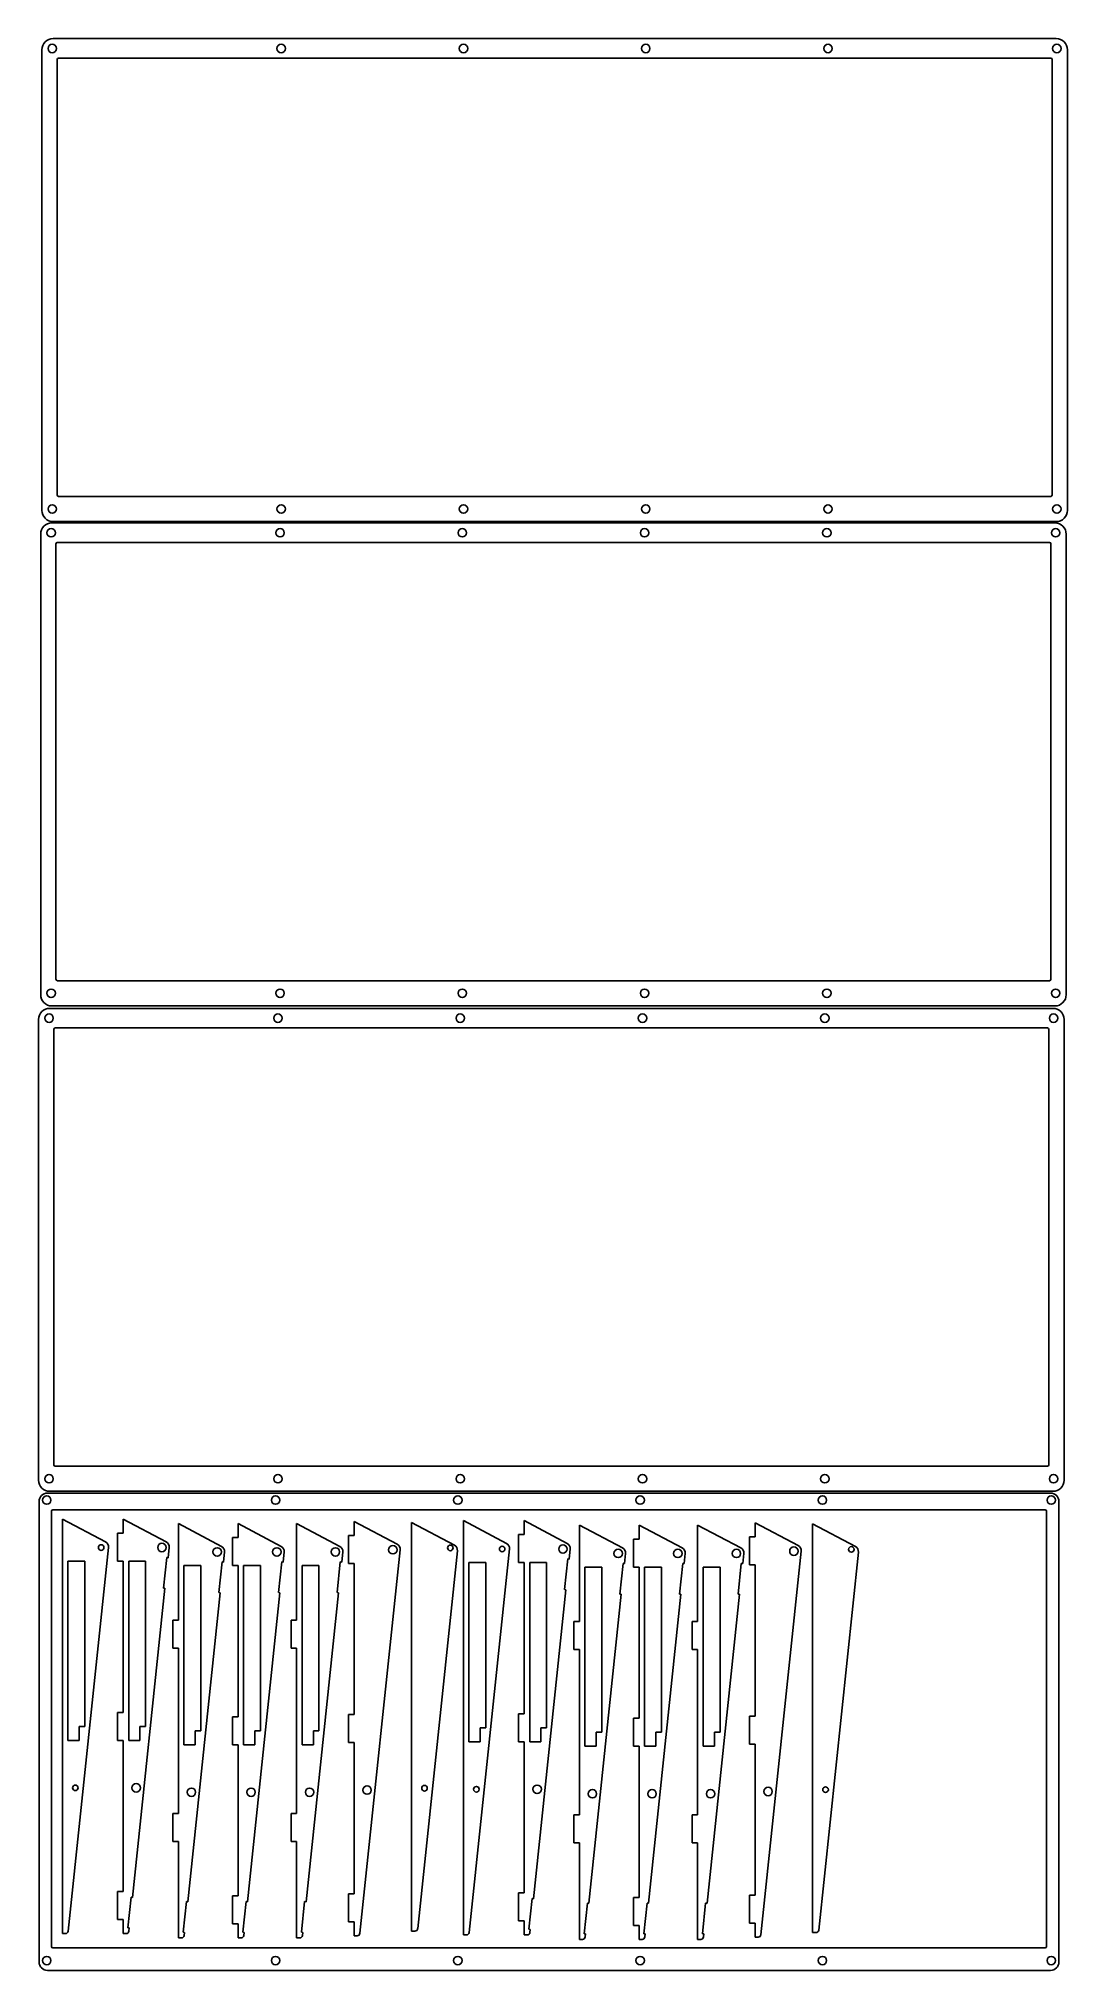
# Model space of a CAD drawing. Header units: millimetres. Extents: x 1 to 368, y -9 to 681.
import ezdxf

# ---------------------------------------------------------------- set-up
doc = ezdxf.new("R2010")
doc.units = ezdxf.units.MM
doc.layers.get('0').update_dxf_attribs({"lineweight": 25, "true_color": 0xffffff})
for name, color, linetype, lineweight, true_color in [('feet side 3mm', 7, 'Continuous', 25, 0x000000), ('l5 under plate 3mm 3pc', 7, 'Continuous', 25, 0x000000), ('l6 under plate 3mm', 7, 'Continuous', 25, 0x000000)]:
    doc.layers.add(name, color=color, linetype=linetype, lineweight=lineweight, true_color=true_color)

msp = doc.modelspace()

# ---------------------------------------------------------------- linework, layer by layer
for centre, radius, start, end in [((7.83, 673.49), 0.5, 90, 180), ((362.34, 673.49), 0.5, 0, 90), ((7.83, 517.98), 0.5, 180, 270), ((362.34, 517.98), 0.5, 270, 0), ((7.41, 500.49), 0.5, 90, 180), ((361.93, 500.49), 0.5, 0, 90), ((7.41, 344.98), 0.5, 180, 270), ((361.93, 344.98), 0.5, 270, 0), ((6.68, 327.1), 0.5, 90, 180), ((361.19, 327.1), 0.5, 0, 90), ((6.68, 171.59), 0.5, 180, 270), ((361.19, 171.59), 0.5, 270, 0), ((5.83, 154.98), 0.5, 90, 180), ((360.34, 154.98), 0.5, 0, 90), ((23.7, 142.22), 2, 354, 62.19492), ((45.41, 142.22), 2, 354, 62.19492), ((65.16, 140.64), 2, 354, 62.19492), ((86.48, 140.64), 2, 354, 62.19492), ((107.4, 140.64), 2, 354, 62.19492), ((127.93, 141.43), 2, 354, 62.19492), ((148.36, 141.09), 2, 354, 62.19492), ((166.98, 141.7), 2, 354, 62.19492), ((188.69, 141.7), 2, 354, 62.19492), ((208.44, 140.12), 2, 354, 62.19492), ((229.76, 140.12), 2, 354, 62.19492), ((250.68, 140.12), 2, 354, 62.19492), ((271.21, 140.91), 2, 354, 62.19492), ((291.64, 140.57), 2, 354, 62.19492), ((10.3, 5.12), 1, 270, 354), ((32.01, 5.12), 1, 270, 354), ((51.75, 3.54), 1, 270, 354), ((73.07, 3.54), 1, 270, 354), ((94, 3.54), 1, 270, 354), ((114.53, 4.33), 1, 270, 354), ((135.16, 5.98), 1, 270, 354), ((153.57, 4.61), 1, 270, 354), ((175.29, 4.61), 1, 270, 354), ((195.03, 3.03), 1, 270, 354), ((216.35, 3.03), 1, 270, 354), ((237.28, 3.03), 1, 270, 354), ((257.81, 3.82), 1, 270, 354), ((278.44, 5.46), 1, 270, 354), ((5.83, -0.54), 0.5, 180, 270), ((360.34, -0.54), 0.5, 270, 0)]:
    msp.add_arc(centre, radius, start, end)
at = {"layer": 'feet side 3mm'}
for p, q in [((9.2, 152.13), (24.63, 143.99)), ((9.2, 152.13), (9.2, 4.12)), ((30.91, 147.13), (30.91, 152.13)), ((30.91, 152.13), (46.35, 143.99)), ((28.91, 137.13), (28.91, 147.13)), ((28.91, 147.13), (30.91, 147.13)), ((50.65, 145.55), (50.65, 150.55)), ((50.65, 150.55), (66.09, 142.41)), ((50.65, 150.55), (50.65, 116.05)), ((69.97, 135.55), (69.97, 145.55)), ((69.97, 145.55), (71.97, 145.55)), ((71.97, 145.55), (71.97, 150.55)), ((71.97, 150.55), (87.41, 142.41)), ((92.9, 145.55), (92.9, 150.55)), ((92.9, 150.55), (108.34, 142.41)), ((92.9, 150.55), (92.9, 116.05)), ((111.43, 136.34), (111.43, 146.34)), ((111.43, 146.34), (113.43, 146.34)), ((113.43, 146.34), (113.43, 151.34)), ((113.43, 151.34), (128.87, 143.2)), ((133.96, 150.94), (149.29, 142.86)), ((133.96, 150.94), (133.96, 4.98)), ((152.48, 151.61), (167.91, 143.47)), ((152.48, 151.61), (152.48, 3.61)), ((172.19, 136.61), (172.19, 146.61)), ((172.19, 146.61), (174.19, 146.61)), ((174.19, 146.61), (174.19, 151.61)), ((174.19, 151.61), (189.63, 143.47)), ((193.93, 145.03), (193.93, 150.03)), ((193.93, 150.03), (209.37, 141.89)), ((193.93, 150.03), (193.93, 115.53)), ((213.25, 135.03), (213.25, 145.03)), ((213.25, 145.03), (215.25, 145.03)), ((215.25, 145.03), (215.25, 150.03)), ((215.25, 150.03), (230.69, 141.89)), ((236.18, 145.03), (236.18, 150.03)), ((236.18, 150.03), (251.61, 141.89)), ((236.18, 150.03), (236.18, 115.53)), ((254.71, 135.82), (254.71, 145.82)), ((254.71, 145.82), (256.71, 145.82)), ((256.71, 145.82), (256.71, 150.82)), ((256.71, 150.82), (272.15, 142.68)), ((277.24, 150.43), (292.57, 142.34)), ((277.24, 150.43), (277.24, 4.46)), ((11.29, 5.02), (25.69, 142.01)), ((46.53, 138.44), (45.38, 127.5)), ((46.53, 138.44), (47.02, 138.38)), ((47.02, 138.38), (47.4, 142.01)), ((66.76, 136.8), (67.14, 140.43)), ((88.08, 136.8), (88.47, 140.43)), ((109.01, 136.8), (109.39, 140.43)), ((115.52, 4.23), (129.92, 141.22)), ((136.16, 5.88), (150.35, 140.88)), ((154.57, 4.5), (168.97, 141.49)), ((190.3, 137.87), (190.68, 141.49)), ((210.04, 136.29), (210.42, 139.91)), ((231.36, 136.29), (231.75, 139.91)), ((252.29, 136.29), (252.67, 139.91)), ((258.8, 3.71), (273.2, 140.7)), ((279.44, 5.36), (293.63, 140.36)), ((11.2, 73.13), (11.2, 137.13)), ((11.2, 137.13), (17.2, 137.13)), ((17.2, 78.13), (17.2, 137.13)), ((28.91, 137.13), (30.91, 137.13)), ((30.91, 137.13), (30.91, 83.13)), ((32.91, 73.13), (32.91, 137.13)), ((32.91, 137.13), (38.91, 137.13)), ((38.91, 78.13), (38.91, 137.13)), ((52.65, 71.55), (52.65, 135.55)), ((52.65, 135.55), (58.65, 135.55)), ((58.65, 76.55), (58.65, 135.55)), ((66.27, 136.86), (65.12, 125.92)), ((66.27, 136.86), (66.76, 136.8)), ((69.97, 135.55), (71.97, 135.55)), ((71.97, 135.55), (71.97, 81.55)), ((73.97, 71.55), (73.97, 135.55)), ((73.97, 135.55), (79.97, 135.55)), ((79.97, 76.55), (79.97, 135.55)), ((87.59, 136.86), (86.44, 125.92)), ((87.59, 136.86), (88.08, 136.8)), ((94.9, 71.55), (94.9, 135.55)), ((94.9, 135.55), (100.9, 135.55)), ((100.9, 76.55), (100.9, 135.55)), ((108.51, 136.86), (107.36, 125.92)), ((108.51, 136.86), (109.01, 136.8)), ((111.43, 136.34), (113.43, 136.34)), ((113.43, 136.34), (113.43, 82.34)), ((154.48, 72.61), (154.48, 136.61)), ((154.48, 136.61), (160.48, 136.61)), ((160.48, 77.61), (160.48, 136.61)), ((172.19, 136.61), (174.19, 136.61)), ((174.19, 136.61), (174.19, 82.61)), ((176.19, 72.61), (176.19, 136.61)), ((176.19, 136.61), (182.19, 136.61)), ((182.19, 77.61), (182.19, 136.61)), ((189.8, 137.92), (188.65, 126.98)), ((189.8, 137.92), (190.3, 137.87)), ((195.93, 71.03), (195.93, 135.03)), ((195.93, 135.03), (201.93, 135.03)), ((201.93, 76.03), (201.93, 135.03)), ((209.55, 136.34), (208.4, 125.4)), ((209.55, 136.34), (210.04, 136.29)), ((213.25, 135.03), (215.25, 135.03)), ((215.25, 135.03), (215.25, 81.03)), ((217.25, 71.03), (217.25, 135.03)), ((217.25, 135.03), (223.25, 135.03)), ((223.25, 76.03), (223.25, 135.03)), ((230.87, 136.34), (229.72, 125.4)), ((230.87, 136.34), (231.36, 136.29)), ((238.18, 71.03), (238.18, 135.03)), ((238.18, 135.03), (244.18, 135.03)), ((244.18, 76.03), (244.18, 135.03)), ((251.79, 136.34), (250.64, 125.4)), ((251.79, 136.34), (252.29, 136.29)), ((254.71, 135.82), (256.71, 135.82)), ((256.71, 135.82), (256.71, 81.82)), ((34.27, 17.05), (45.87, 127.44)), ((45.38, 127.5), (45.87, 127.44)), ((54.01, 15.47), (65.61, 125.87)), ((65.12, 125.92), (65.61, 125.87)), ((75.33, 15.47), (86.93, 125.87)), ((86.44, 125.92), (86.93, 125.87)), ((96.26, 15.47), (107.86, 125.87)), ((107.36, 125.92), (107.86, 125.87)), ((177.55, 16.53), (189.15, 126.93)), ((188.65, 126.98), (189.15, 126.93)), ((197.29, 14.95), (208.89, 125.35)), ((208.4, 125.4), (208.89, 125.35)), ((218.61, 14.95), (230.21, 125.35)), ((229.72, 125.4), (230.21, 125.35)), ((239.54, 14.95), (251.14, 125.35)), ((250.64, 125.4), (251.14, 125.35)), ((48.65, 106.05), (48.65, 116.05)), ((48.65, 116.05), (50.65, 116.05)), ((90.9, 106.05), (90.9, 116.05)), ((90.9, 116.05), (92.9, 116.05)), ((191.93, 105.53), (191.93, 115.53)), ((191.93, 115.53), (193.93, 115.53)), ((234.18, 105.53), (234.18, 115.53)), ((234.18, 115.53), (236.18, 115.53)), ((48.65, 106.05), (50.65, 106.05)), ((50.65, 106.05), (50.65, 47.05)), ((90.9, 106.05), (92.9, 106.05)), ((92.9, 106.05), (92.9, 47.05)), ((191.93, 105.53), (193.93, 105.53)), ((193.93, 105.53), (193.93, 46.53)), ((234.18, 105.53), (236.18, 105.53)), ((236.18, 105.53), (236.18, 46.53)), ((28.91, 73.13), (28.91, 83.13)), ((28.91, 83.13), (30.91, 83.13)), ((15.2, 73.13), (15.2, 78.13)), ((15.2, 78.13), (17.2, 78.13)), ((36.91, 73.13), (36.91, 78.13)), ((36.91, 78.13), (38.91, 78.13)), ((56.65, 71.55), (56.65, 76.55)), ((56.65, 76.55), (58.65, 76.55)), ((69.97, 71.55), (69.97, 81.55)), ((69.97, 81.55), (71.97, 81.55)), ((77.97, 71.55), (77.97, 76.55)), ((77.97, 76.55), (79.97, 76.55)), ((98.9, 71.55), (98.9, 76.55)), ((98.9, 76.55), (100.9, 76.55)), ((111.43, 72.34), (111.43, 82.34)), ((111.43, 82.34), (113.43, 82.34)), ((158.48, 72.61), (158.48, 77.61)), ((158.48, 77.61), (160.48, 77.61)), ((172.19, 72.61), (172.19, 82.61)), ((172.19, 82.61), (174.19, 82.61)), ((180.19, 72.61), (180.19, 77.61)), ((180.19, 77.61), (182.19, 77.61)), ((199.93, 71.03), (199.93, 76.03)), ((199.93, 76.03), (201.93, 76.03)), ((213.25, 71.03), (213.25, 81.03)), ((213.25, 81.03), (215.25, 81.03)), ((221.25, 71.03), (221.25, 76.03)), ((221.25, 76.03), (223.25, 76.03)), ((242.18, 71.03), (242.18, 76.03)), ((242.18, 76.03), (244.18, 76.03)), ((254.71, 71.82), (254.71, 81.82)), ((254.71, 81.82), (256.71, 81.82)), ((15.2, 73.13), (11.2, 73.13)), ((28.91, 73.13), (30.91, 73.13)), ((30.91, 73.13), (30.91, 19.12)), ((36.91, 73.13), (32.91, 73.13)), ((56.65, 71.55), (52.65, 71.55)), ((69.97, 71.55), (71.97, 71.55)), ((71.97, 71.55), (71.97, 17.54)), ((77.97, 71.55), (73.97, 71.55)), ((98.9, 71.55), (94.9, 71.55)), ((111.43, 72.34), (113.43, 72.34)), ((113.43, 72.34), (113.43, 18.33)), ((158.48, 72.61), (154.48, 72.61)), ((172.19, 72.61), (174.19, 72.61)), ((174.19, 72.61), (174.19, 18.61)), ((180.19, 72.61), (176.19, 72.61)), ((199.93, 71.03), (195.93, 71.03)), ((213.25, 71.03), (215.25, 71.03)), ((215.25, 71.03), (215.25, 17.03)), ((221.25, 71.03), (217.25, 71.03)), ((242.18, 71.03), (238.18, 71.03)), ((254.71, 71.82), (256.71, 71.82)), ((256.71, 71.82), (256.71, 17.82)), ((48.65, 37.05), (48.65, 47.05)), ((48.65, 47.05), (50.65, 47.05)), ((90.9, 37.05), (90.9, 47.05)), ((90.9, 47.05), (92.9, 47.05)), ((191.93, 36.53), (191.93, 46.53)), ((191.93, 46.53), (193.93, 46.53)), ((234.18, 36.53), (234.18, 46.53)), ((234.18, 46.53), (236.18, 46.53)), ((48.65, 37.05), (50.65, 37.05)), ((50.65, 2.54), (50.65, 37.05)), ((90.9, 37.05), (92.9, 37.05)), ((92.9, 2.54), (92.9, 37.05)), ((191.93, 36.53), (193.93, 36.53)), ((193.93, 2.03), (193.93, 36.53)), ((234.18, 36.53), (236.18, 36.53)), ((236.18, 2.03), (236.18, 36.53)), ((28.91, 9.12), (28.91, 19.12)), ((28.91, 19.12), (30.91, 19.12)), ((33.77, 17.1), (32.62, 6.16)), ((33.77, 17.1), (34.27, 17.05)), ((53.51, 15.53), (52.36, 4.59)), ((53.51, 15.53), (54.01, 15.47)), ((69.97, 7.54), (69.97, 17.54)), ((69.97, 17.54), (71.97, 17.54)), ((74.83, 15.53), (73.68, 4.59)), ((74.83, 15.53), (75.33, 15.47)), ((95.76, 15.53), (94.61, 4.59)), ((95.76, 15.53), (96.26, 15.47)), ((111.43, 8.33), (111.43, 18.33)), ((111.43, 18.33), (113.43, 18.33)), ((172.19, 8.61), (172.19, 18.61)), ((172.19, 18.61), (174.19, 18.61)), ((177.05, 16.59), (175.9, 5.65)), ((177.05, 16.59), (177.55, 16.53)), ((196.79, 15.01), (195.64, 4.07)), ((196.79, 15.01), (197.29, 14.95)), ((213.25, 7.03), (213.25, 17.03)), ((213.25, 17.03), (215.25, 17.03)), ((218.11, 15.01), (216.96, 4.07)), ((218.11, 15.01), (218.61, 14.95)), ((239.04, 15.01), (237.89, 4.07)), ((239.04, 15.01), (239.54, 14.95)), ((254.71, 7.82), (254.71, 17.82)), ((254.71, 17.82), (256.71, 17.82)), ((28.91, 9.12), (30.91, 9.12)), ((30.91, 4.12), (30.91, 9.12)), ((69.97, 7.54), (71.97, 7.54)), ((71.97, 2.54), (71.97, 7.54)), ((111.43, 8.33), (113.43, 8.33)), ((113.43, 3.33), (113.43, 8.33)), ((172.19, 8.61), (174.19, 8.61)), ((174.19, 3.61), (174.19, 8.61)), ((213.25, 7.03), (215.25, 7.03)), ((215.25, 2.03), (215.25, 7.03)), ((254.71, 7.82), (256.71, 7.82)), ((256.71, 2.82), (256.71, 7.82)), ((9.2, 4.12), (10.3, 4.12)), ((30.91, 4.12), (32.01, 4.12)), ((32.62, 6.16), (33.12, 6.11)), ((33.12, 6.11), (33.01, 5.02)), ((50.65, 2.54), (51.75, 2.54)), ((52.36, 4.59), (52.86, 4.53)), ((52.86, 4.53), (52.75, 3.44)), ((71.97, 2.54), (73.07, 2.54)), ((73.68, 4.59), (74.18, 4.53)), ((74.18, 4.53), (74.07, 3.44)), ((92.9, 2.54), (94, 2.54)), ((94.61, 4.59), (95.11, 4.53)), ((95.11, 4.53), (94.99, 3.44)), ((113.43, 3.33), (114.53, 3.33)), ((133.96, 4.98), (135.16, 4.98)), ((152.48, 3.61), (153.57, 3.61)), ((174.19, 3.61), (175.29, 3.61)), ((175.9, 5.65), (176.4, 5.59)), ((176.4, 5.59), (176.28, 4.5)), ((193.93, 2.03), (195.03, 2.03)), ((195.64, 4.07), (196.14, 4.01)), ((196.14, 4.01), (196.03, 2.92)), ((215.25, 2.03), (216.35, 2.03)), ((216.96, 4.07), (217.46, 4.01)), ((217.46, 4.01), (217.35, 2.92)), ((236.18, 2.03), (237.28, 2.03)), ((237.89, 4.07), (238.39, 4.01)), ((238.39, 4.01), (238.27, 2.92)), ((256.71, 2.82), (257.81, 2.82)), ((277.24, 4.46), (278.44, 4.46))]:
    msp.add_line(p, q, dxfattribs=at)
for centre, radius in [((23.07, 142), 1), ((44.78, 142), 1.51), ((64.52, 140.42), 1.51), ((85.84, 140.42), 1.51), ((106.77, 140.42), 1.51), ((127.3, 141.21), 1.51), ((147.83, 141.87), 1), ((166.35, 141.48), 1), ((188.06, 141.48), 1.51), ((207.8, 139.91), 1.51), ((229.12, 139.91), 1.51), ((250.05, 139.91), 1.51), ((270.58, 140.69), 1.51), ((291.11, 141.35), 1), ((13.85, 56.17), 1), ((35.56, 56.17), 1.51), ((55.31, 54.59), 1.51), ((76.63, 54.59), 1.51), ((97.55, 54.59), 1.51), ((118.08, 55.38), 1.51), ((138.61, 56.03), 1), ((157.13, 55.65), 1), ((178.84, 55.65), 1.51), ((198.59, 54.07), 1.51), ((219.91, 54.07), 1.51), ((240.83, 54.07), 1.51), ((261.36, 54.86), 1.51), ((281.89, 55.51), 1)]:
    msp.add_circle(centre, radius, dxfattribs=at)
at = {"layer": 'l5 under plate 3mm 3pc'}
for p, q in [((1.88, 512.48), (1.88, 676.99)), ((5.88, 680.99), (364.29, 680.99)), ((368.29, 512.48), (368.29, 676.99)), ((7.33, 517.98), (7.33, 673.49)), ((7.83, 673.99), (362.34, 673.99)), ((362.84, 517.98), (362.84, 673.49)), ((7.83, 517.48), (362.34, 517.48)), ((1.46, 339.48), (1.46, 503.99)), ((5.46, 507.99), (363.88, 507.99)), ((5.88, 508.48), (364.29, 508.48)), ((367.88, 339.48), (367.88, 503.99)), ((6.91, 344.98), (6.91, 500.49)), ((7.41, 500.99), (361.93, 500.99)), ((362.43, 344.98), (362.43, 500.49)), ((7.41, 344.48), (361.93, 344.48)), ((4.73, 334.6), (363.14, 334.6)), ((5.46, 335.48), (363.88, 335.48)), ((0.73, 166.09), (0.73, 330.6)), ((6.18, 171.59), (6.18, 327.1)), ((6.68, 327.6), (361.19, 327.6)), ((361.69, 171.59), (361.69, 327.1)), ((367.14, 166.09), (367.14, 330.6)), ((6.68, 171.09), (361.19, 171.09)), ((4.73, 162.09), (363.14, 162.09))]:
    msp.add_line(p, q, dxfattribs=at)
for centre in [(5.61, 677.49), (87.4, 677.49), (152.52, 677.49), (217.65, 677.49), (282.77, 677.49), (364.53, 677.49), (5.61, 512.98), (87.4, 512.98), (152.52, 512.98), (217.65, 512.98), (282.77, 512.98), (364.53, 512.98), (5.2, 504.49), (86.99, 504.49), (152.11, 504.49), (217.23, 504.49), (282.35, 504.49), (364.11, 504.49), (5.2, 339.98), (86.99, 339.98), (152.11, 339.98), (217.23, 339.98), (282.35, 339.98), (364.11, 339.98), (4.46, 331.09), (86.25, 331.09), (151.38, 331.09), (216.5, 331.09), (281.62, 331.09), (363.38, 331.09), (4.46, 166.59), (86.25, 166.59), (151.38, 166.59), (216.5, 166.59), (281.62, 166.59), (363.38, 166.59)]:
    msp.add_circle(centre, 1.51, dxfattribs=at)
for centre, start, end in [((5.88, 676.99), 90, 180), ((364.29, 676.99), 0, 90), ((5.88, 512.48), 180, 270), ((364.29, 512.48), 270, 360), ((5.46, 503.99), 90, 180), ((363.88, 503.99), 0, 90), ((5.46, 339.48), 180, 270), ((363.88, 339.48), 270, 360), ((4.73, 330.6), 90, 180), ((363.14, 330.6), 0, 90), ((4.73, 166.09), 180, 270), ((363.14, 166.09), 270, 360)]:
    msp.add_arc(centre, 4, start, end, dxfattribs=at)
at = {"layer": 'l6 under plate 3mm'}
for p, q in [((3.88, 161.48), (362.29, 161.48)), ((0.88, -6.04), (0.88, 158.48)), ((5.33, -0.54), (5.33, 154.98)), ((5.83, 155.48), (360.34, 155.48)), ((360.84, -0.54), (360.84, 154.98)), ((365.29, -6.04), (365.29, 158.48)), ((5.83, -1.04), (360.34, -1.04)), ((3.88, -9.04), (362.29, -9.04))]:
    msp.add_line(p, q, dxfattribs=at)
for centre in [(3.61, 158.97), (85.4, 158.97), (150.52, 158.97), (215.65, 158.97), (280.77, 158.97), (362.53, 158.97), (3.61, -5.54), (85.4, -5.54), (150.52, -5.54), (215.65, -5.54), (280.77, -5.54), (362.53, -5.54)]:
    msp.add_circle(centre, 1.51, dxfattribs=at)
for centre, start, end in [((3.88, 158.48), 90, 180), ((362.29, 158.48), 0, 90), ((3.88, -6.04), 180, 270), ((362.29, -6.04), 270, 0)]:
    msp.add_arc(centre, 3, start, end, dxfattribs=at)

doc.saveas('drawing.dxf')
